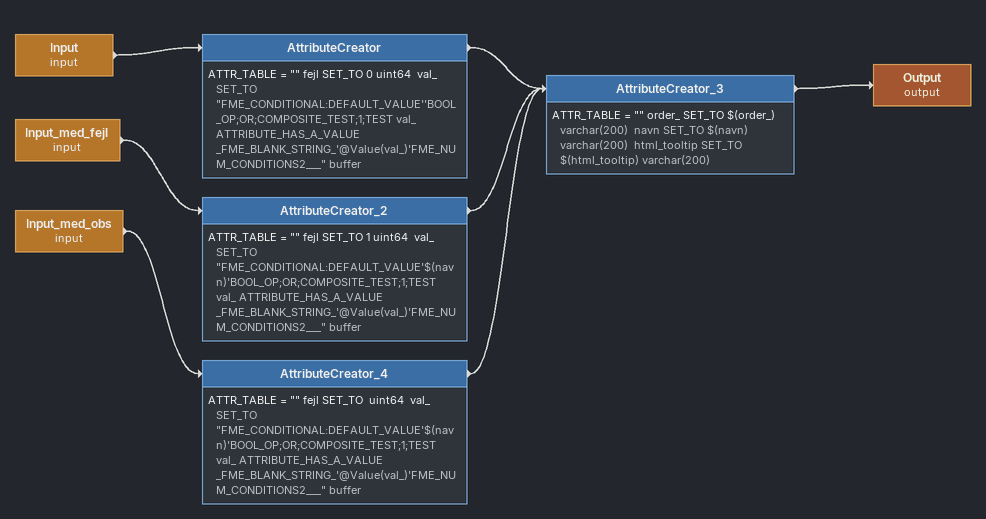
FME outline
Input (input)
    -> AttributeCreator
AttributeCreator
    ATTR_TABLE = "" fejl SET_TO 0 uint64  val_ SET_TO "FME_CONDITIONAL:DEFAULT_VALUE''BOOL_OP;OR;COMPOSITE_TEST;1;TEST val_ ATTRIBUTE_HAS_A_VALUE _FME_BLANK_STRING_'@Value(val_)'FME_NUM_CONDITIONS2___" buffer
    -> AttributeCreator_3
Input_med_fejl (input)
    -> AttributeCreator_2
AttributeCreator_2
    ATTR_TABLE = "" fejl SET_TO 1 uint64  val_ SET_TO "FME_CONDITIONAL:DEFAULT_VALUE'$(navn)'BOOL_OP;OR;COMPOSITE_TEST;1;TEST val_ ATTRIBUTE_HAS_A_VALUE _FME_BLANK_STRING_'@Value(val_)'FME_NUM_CONDITIONS2___" buffer
    -> AttributeCreator_3
Input_med_obs (input)
    -> AttributeCreator_4
AttributeCreator_4
    ATTR_TABLE = "" fejl SET_TO  uint64  val_ SET_TO "FME_CONDITIONAL:DEFAULT_VALUE'$(navn)'BOOL_OP;OR;COMPOSITE_TEST;1;TEST val_ ATTRIBUTE_HAS_A_VALUE _FME_BLANK_STRING_'@Value(val_)'FME_NUM_CONDITIONS2___" buffer
    -> AttributeCreator_3
AttributeCreator_3
    ATTR_TABLE = "" order_ SET_TO $(order_) varchar(200)  navn SET_TO $(navn) varchar(200)  html_tooltip SET_TO $(html_tooltip) varchar(200)
    -> Output (output)
Output (output)
